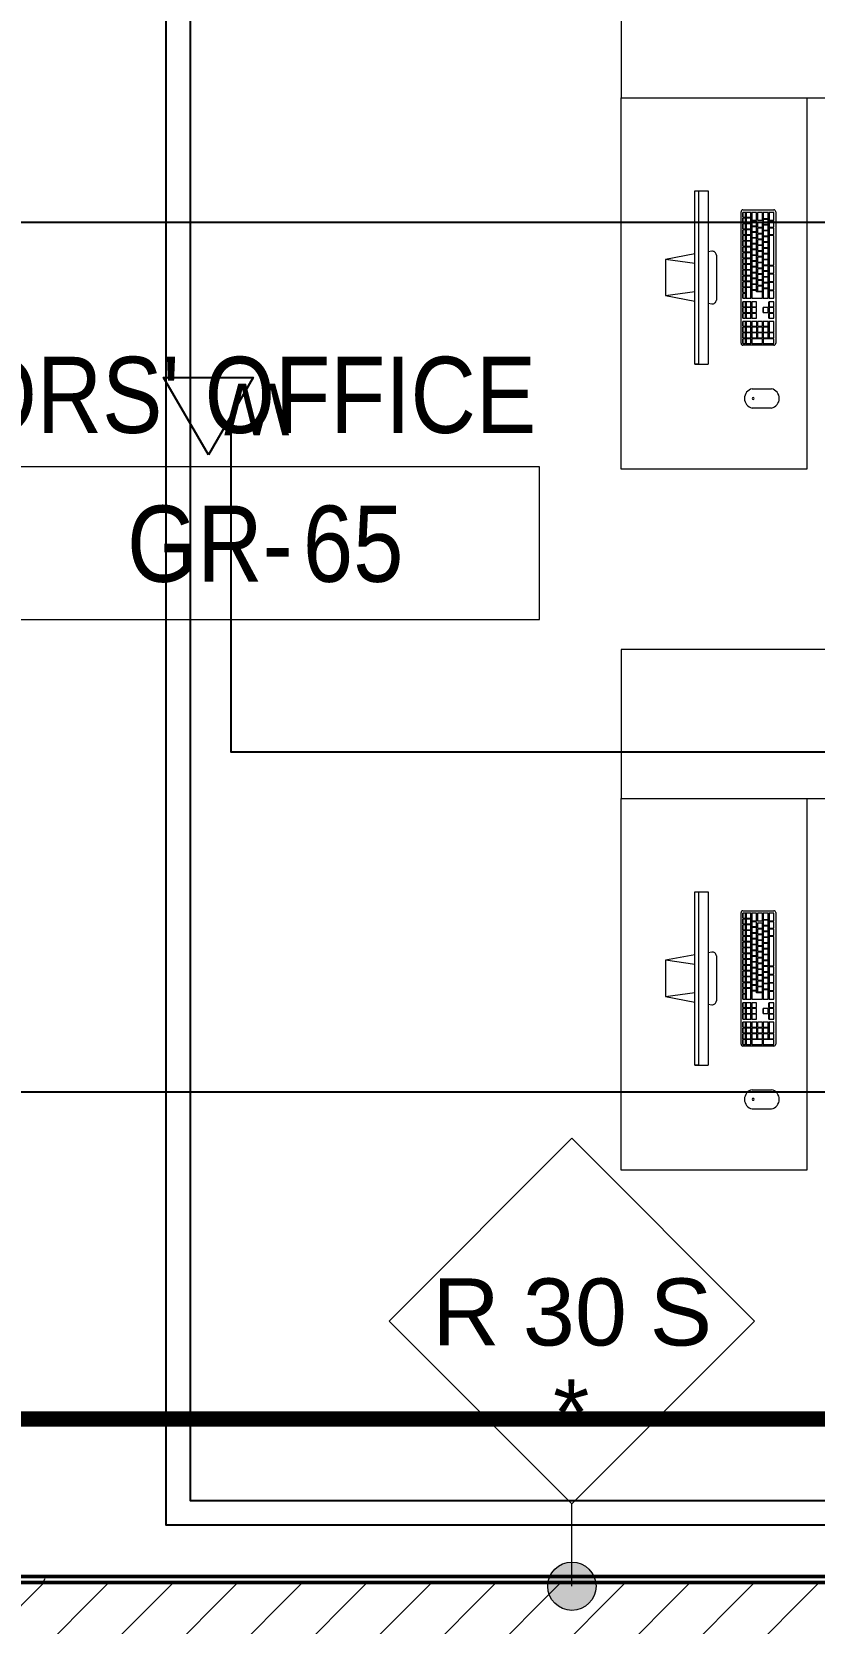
# Model space of a CAD drawing. Header units: millimetres. Extents: x -9358 to 257996, y -67499 to 9117.
# Drawn here: x 2670 to 5240, y -8241 to -3019 of the extents above; entities that cross this region are included whole.
import ezdxf

# ---------------------------------------------------------------- set-up
doc = ezdxf.new("R2010")
doc.units = ezdxf.units.MM
doc.header["$LTSCALE"] = 1000
for name, color, linetype, lineweight in [('A-FRN', 8, 'Continuous', 9), ('A-GEN-MOD', 8, 'Continuous', 9), ('A-ROM-NAM', 8, 'Continuous', 9), ('A-TYP-WAL', 8, 'Continuous', 0), ('A-WAL-CMU', 8, 'Continuous', 50), ('A-WAL-PAT-1', 8, 'Continuous', 9)]:
    doc.layers.add(name, color=color, linetype=linetype, lineweight=lineweight)
for name, color, linetype in [('CCTVNET', 6, 'Continuous'), ('DATANET', 4, 'Continuous'), ('F POINT AGN', 7, 'Continuous'), ('LC-T-OUTLET', 4, 'Continuous'), ('Route - rack2', 7, 'Continuous')]:
    doc.layers.add(name, color=color, linetype=linetype)
doc.styles.add('Arial_5', font='arial.ttf', dxfattribs={"width": 0.85, "height": 200})
doc.styles.add('Arial_8', font='arial.ttf', dxfattribs={"height": 220})

# ---------------------------------------------------------------- blocks, each defined once
blk = doc.blocks.new('M_Wall Tag - WALL TAG-12mm-1267109-01-Ground Floor Plan')
at = {"layer": 'A-TYP-WAL'}
for p, q in [((-6, 0), (0, 6)), ((0, 6), (6, 0)), ((-6, 0), (0, -6)), ((6, 0), (0, -6))]:
    blk.add_line(p, q, dxfattribs=at)
blk = doc.blocks.new('D-W')
at = {"color": 3, "elevation": 0}
blk.add_lwpolyline([(0, 254.5), (146.9, 0), (-146.9, 0), (0, 254.5)], dxfattribs=at)
at = {"layer": 'LC-T-OUTLET', "color": 2}
blk.add_attdef('W', (77.2, 236.3, 0), '', height=170, dxfattribs=at)
blk = doc.blocks.new('table61 - table-1749081-01-Ground Floor Furniture Plan')
at = {"layer": 'A-FRN'}
for p, q in [((-26643, 10318.7), (-27132, 10318.7)), ((-26643, 8904.4), (-26643, 10318.7)), ((-27132, 9709.1), (-27132, 8904.4)), ((-27132, 8904.4), (-26643, 8904.4))]:
    blk.add_line(p, q, dxfattribs=at)
blk = doc.blocks.new('2_Seat_computer_desk_11571 - 2_Seat_computer_desk_11571-761431-01-Ground Floor Furniture Plan')
at = {"layer": 'A-FRN'}
for p, q in [((441, 166.2), (416, 166.2)), ((416, 166.2), (416, 150.3)), ((441, 150.3), (441, 166.2)), ((465, 166.2), (444, 166.2)), ((444, 166.2), (444, 150.3)), ((465, 150.3), (465, 166.2)), ((489, 166.2), (468, 166.2)), ((468, 166.2), (468, 150.3)), ((489, 150.3), (489, 166.2)), ((589, 166.2), (492, 166.2)), ((492, 166.2), (492, 150.3)), ((589, 150.3), (589, 166.2)), ((592, 166.2), (592, 150.3)), ((616, 166.2), (592, 166.2)), ((616, 150.3), (616, 166.2)), ((619, 166.2), (619, 150.3)), ((643, 166.2), (619, 166.2)), ((643, 150.3), (643, 166.2)), ((646, 166.2), (646, 150.3)), ((670, 166.2), (646, 166.2)), ((670, 150.3), (670, 166.2)), ((673, 166.2), (673, 150.3)), ((698, 166.2), (673, 166.2)), ((698, 150.3), (698, 166.2)), ((725.5, 166.2), (709.5, 166.2)), ((709.5, 166.2), (709.5, 150.3)), ((725.5, 150.3), (725.5, 166.2)), ((744.5, 166.2), (728.5, 166.2)), ((728.5, 166.2), (728.5, 150.3)), ((744.5, 150.3), (744.5, 166.2)), ((763.5, 166.2), (747.5, 166.2)), ((747.5, 166.2), (747.5, 150.3)), ((763.5, 150.3), (763.5, 166.2)), ((773.8, 166.5), (773.8, 150.3)), ((808.8, 166.5), (773.8, 166.5)), ((808.8, 150.3), (808.8, 166.5)), ((811.8, 166.5), (811.8, 150.3)), ((827.8, 166.5), (811.8, 166.5)), ((827.8, 150.3), (827.8, 166.5)), ((830.8, 166.5), (830.8, 131.4)), ((846.8, 166.5), (830.8, 166.5)), ((846.8, 131.4), (846.8, 166.5)), ((416, 150.3), (441, 150.3)), ((416, 150.3), (416, 150)), ((441, 150), (416, 150)), ((436, 147.3), (416, 147.3)), ((416, 147.3), (416, 131.4)), ((416, 131.4), (436, 131.4)), ((416, 131.4), (416, 131.1)), ((436, 131.1), (416, 131.1)), ((441, 128.4), (416, 128.4)), ((416, 128.4), (416, 112.5)), ((416, 112.5), (441, 112.5)), ((416, 112.5), (416, 112.2)), ((441, 112.2), (416, 112.2)), ((441, 109.5), (416, 109.5)), ((416, 109.5), (416, 93.5)), ((436, 131.4), (436, 147.3)), ((436, 131.4), (436, 131.1)), ((455, 147.3), (439, 147.3)), ((439, 147.3), (439, 131.4)), ((439, 131.4), (455, 131.4)), ((439, 131.4), (439, 131.1)), ((455, 131.1), (439, 131.1)), ((441, 150.3), (441, 150)), ((441, 112.5), (441, 128.4)), ((441, 112.5), (441, 112.2)), ((441, 93.5), (441, 109.5)), ((444, 150.3), (465, 150.3)), ((444, 150.3), (444, 150)), ((465, 150), (444, 150)), ((460, 109.5), (444, 109.5)), ((444, 109.5), (444, 93.5)), ((465, 128.4), (449, 128.4)), ((449, 128.4), (449, 112.5)), ((449, 112.5), (465, 112.5)), ((449, 112.5), (449, 112.2)), ((465, 112.2), (449, 112.2)), ((455, 131.4), (455, 147.3)), ((455, 131.4), (455, 131.1)), ((474, 147.3), (458, 147.3)), ((458, 147.3), (458, 131.4)), ((458, 131.4), (474, 131.4)), ((458, 131.4), (458, 131.1)), ((474, 131.1), (458, 131.1)), ((460, 93.5), (460, 109.5)), ((479, 109.5), (463, 109.5)), ((463, 109.5), (463, 93.5)), ((465, 150.3), (465, 150)), ((465, 112.5), (465, 128.4)), ((465, 112.5), (465, 112.2)), ((468, 150.3), (489, 150.3)), ((468, 150.3), (468, 150)), ((489, 150), (468, 150)), ((484, 128.4), (468, 128.4)), ((468, 128.4), (468, 112.5)), ((468, 112.5), (484, 112.5)), ((468, 112.5), (468, 112.2)), ((484, 112.2), (468, 112.2)), ((474, 131.4), (474, 147.3)), ((474, 131.4), (474, 131.1)), ((493, 147.3), (477, 147.3)), ((477, 147.3), (477, 131.4)), ((477, 131.4), (493, 131.4)), ((477, 131.4), (477, 131.1)), ((493, 131.1), (477, 131.1)), ((479, 93.5), (479, 109.5)), ((498, 109.5), (482, 109.5)), ((482, 109.5), (482, 93.5)), ((484, 112.5), (484, 128.4)), ((484, 112.5), (484, 112.2)), ((503, 128.4), (487, 128.4)), ((487, 128.4), (487, 112.5)), ((487, 112.5), (503, 112.5)), ((487, 112.5), (487, 112.2)), ((503, 112.2), (487, 112.2)), ((489, 150.3), (489, 150)), ((492, 150.3), (589, 150.3)), ((492, 150.3), (492, 150)), ((589, 150), (492, 150)), ((493, 131.4), (493, 147.3)), ((493, 131.4), (493, 131.1)), ((512, 147.3), (496, 147.3)), ((496, 147.3), (496, 131.4)), ((496, 131.4), (512, 131.4)), ((496, 131.4), (496, 131.1)), ((512, 131.1), (496, 131.1)), ((498, 93.5), (498, 109.5)), ((517, 109.5), (501, 109.5)), ((501, 109.5), (501, 93.5)), ((503, 112.5), (503, 128.4)), ((503, 112.5), (503, 112.2)), ((522, 128.4), (506, 128.4)), ((506, 128.4), (506, 112.5)), ((506, 112.5), (522, 112.5)), ((506, 112.5), (506, 112.2)), ((522, 112.2), (506, 112.2)), ((512, 131.4), (512, 147.3)), ((512, 131.4), (512, 131.1)), ((531, 147.3), (515, 147.3)), ((515, 147.3), (515, 131.4)), ((515, 131.4), (531, 131.4)), ((515, 131.4), (515, 131.1)), ((531, 131.1), (515, 131.1)), ((517, 93.5), (517, 109.5)), ((536, 109.5), (520, 109.5)), ((520, 109.5), (520, 93.5)), ((522, 112.5), (522, 128.4)), ((522, 112.5), (522, 112.2)), ((541, 128.4), (525, 128.4)), ((525, 128.4), (525, 112.5)), ((525, 112.5), (541, 112.5)), ((525, 112.5), (525, 112.2)), ((541, 112.2), (525, 112.2)), ((531, 131.4), (531, 147.3)), ((531, 131.4), (531, 131.1)), ((550, 147.3), (534, 147.3)), ((534, 147.3), (534, 131.4)), ((534, 131.4), (550, 131.4)), ((534, 131.4), (534, 131.1)), ((550, 131.1), (534, 131.1)), ((536, 93.5), (536, 109.5)), ((555, 109.5), (539, 109.5)), ((539, 109.5), (539, 93.5)), ((541, 112.5), (541, 128.4)), ((541, 112.5), (541, 112.2)), ((560, 128.4), (544, 128.4)), ((544, 128.4), (544, 112.5)), ((544, 112.5), (560, 112.5)), ((544, 112.5), (544, 112.2)), ((560, 112.2), (544, 112.2)), ((550, 131.4), (550, 147.3)), ((550, 131.4), (550, 131.1)), ((569, 147.3), (553, 147.3)), ((553, 147.3), (553, 131.4)), ((553, 131.4), (569, 131.4)), ((553, 131.4), (553, 131.1)), ((569, 131.1), (553, 131.1)), ((555, 93.5), (555, 109.5)), ((574, 109.5), (558, 109.5)), ((558, 109.5), (558, 93.5)), ((560, 112.5), (560, 128.4)), ((560, 112.5), (560, 112.2)), ((579, 128.4), (563, 128.4)), ((563, 128.4), (563, 112.5)), ((563, 112.5), (579, 112.5)), ((563, 112.5), (563, 112.2)), ((579, 112.2), (563, 112.2)), ((569, 131.4), (569, 147.3)), ((569, 131.4), (569, 131.1)), ((588, 147.3), (572, 147.3)), ((572, 147.3), (572, 131.4)), ((572, 131.4), (588, 131.4)), ((572, 131.4), (572, 131.1)), ((588, 131.1), (572, 131.1)), ((574, 93.5), (574, 109.5)), ((593, 109.5), (577, 109.5)), ((577, 109.5), (577, 93.5)), ((579, 112.5), (579, 128.4)), ((579, 112.5), (579, 112.2)), ((598, 128.4), (582, 128.4)), ((582, 128.4), (582, 112.5)), ((582, 112.5), (598, 112.5)), ((582, 112.5), (582, 112.2)), ((598, 112.2), (582, 112.2)), ((588, 131.4), (588, 147.3)), ((588, 131.4), (588, 131.1)), ((589, 150.3), (589, 150)), ((607, 147.3), (591, 147.3)), ((591, 147.3), (591, 131.4)), ((591, 131.4), (607, 131.4)), ((591, 131.4), (591, 131.1)), ((607, 131.1), (591, 131.1)), ((592, 150.3), (616, 150.3)), ((592, 150.3), (592, 150)), ((616, 150), (592, 150)), ((593, 93.5), (593, 109.5)), ((612, 109.5), (596, 109.5)), ((596, 109.5), (596, 93.5)), ((598, 112.5), (598, 128.4)), ((598, 112.5), (598, 112.2)), ((617, 128.4), (601, 128.4)), ((601, 128.4), (601, 112.5)), ((601, 112.5), (617, 112.5)), ((601, 112.5), (601, 112.2)), ((617, 112.2), (601, 112.2)), ((607, 131.4), (607, 147.3)), ((607, 131.4), (607, 131.1)), ((626, 147.3), (610, 147.3)), ((610, 147.3), (610, 131.4)), ((610, 131.4), (626, 131.4)), ((610, 131.4), (610, 131.1)), ((626, 131.1), (610, 131.1)), ((612, 93.5), (612, 109.5)), ((631, 109.5), (615, 109.5)), ((615, 109.5), (615, 93.5)), ((616, 150.3), (616, 150)), ((617, 112.5), (617, 128.4)), ((617, 112.5), (617, 112.2)), ((619, 150.3), (643, 150.3)), ((619, 150.3), (619, 150)), ((643, 150), (619, 150)), ((636, 128.4), (620, 128.4)), ((620, 128.4), (620, 112.5)), ((620, 112.5), (636, 112.5)), ((620, 112.5), (620, 112.2)), ((636, 112.2), (620, 112.2)), ((626, 131.4), (626, 147.3)), ((626, 131.4), (626, 131.1)), ((645, 147.3), (629, 147.3)), ((629, 147.3), (629, 131.4)), ((629, 131.4), (645, 131.4)), ((629, 131.4), (629, 131.1)), ((645, 131.1), (629, 131.1)), ((631, 93.5), (631, 109.5)), ((650, 109.5), (634, 109.5)), ((634, 109.5), (634, 93.5)), ((636, 112.5), (636, 128.4)), ((636, 112.5), (636, 112.2)), ((655, 128.4), (639, 128.4)), ((639, 128.4), (639, 112.5)), ((639, 112.5), (655, 112.5)), ((639, 112.5), (639, 112.2)), ((655, 112.2), (639, 112.2)), ((643, 150.3), (643, 150)), ((645, 131.4), (645, 147.3)), ((645, 131.4), (645, 131.1)), ((646, 150.3), (670, 150.3)), ((646, 150.3), (646, 150)), ((670, 150), (646, 150)), ((664, 147.3), (648, 147.3)), ((648, 147.3), (648, 131.4)), ((648, 131.4), (664, 131.4)), ((648, 131.4), (648, 131.1)), ((664, 131.1), (648, 131.1)), ((650, 93.5), (650, 109.5)), ((669, 109.5), (653, 109.5)), ((653, 109.5), (653, 93.5)), ((655, 112.5), (655, 128.4)), ((655, 112.5), (655, 112.2)), ((674, 128.4), (658, 128.4)), ((658, 128.4), (658, 112.5)), ((658, 112.5), (674, 112.5)), ((658, 112.5), (658, 112.2)), ((674, 112.2), (658, 112.2)), ((664, 131.4), (664, 147.3)), ((664, 131.4), (664, 131.1)), ((698, 147.3), (667, 147.3)), ((667, 147.3), (667, 131.4)), ((667, 131.4), (698, 131.4)), ((667, 131.4), (667, 131.1)), ((698, 131.1), (667, 131.1)), ((669, 93.5), (669, 109.5)), ((670, 150.3), (670, 150)), ((672, 109.5), (672, 93.5)), ((677, 109.5), (672, 109.5)), ((673, 150.3), (698, 150.3)), ((673, 150.3), (673, 150)), ((698, 150), (673, 150)), ((674, 112.5), (674, 128.4)), ((674, 112.5), (674, 112.2)), ((698, 128.4), (677, 128.4)), ((677, 128.4), (677, 109.5)), ((698, 150.3), (698, 150)), ((698, 131.4), (698, 147.3)), ((698, 131.4), (698, 131.1)), ((698, 93.5), (698, 128.4)), ((709.5, 150.3), (725.5, 150.3)), ((709.5, 150), (709.5, 150.3)), ((725.5, 150), (709.5, 150)), ((725.5, 109.5), (709.5, 109.5)), ((709.5, 109.5), (709.5, 93.5)), ((725.5, 150.3), (725.5, 150)), ((725.5, 93.5), (725.5, 109.5)), ((728.5, 150.3), (744.5, 150.3)), ((728.5, 150), (728.5, 150.3)), ((744.5, 150), (728.5, 150)), ((744.5, 147.3), (728.5, 147.3)), ((728.5, 147.3), (728.5, 131.4)), ((728.5, 131.4), (744.5, 131.4)), ((728.5, 131.1), (728.5, 131.4)), ((744.5, 131.1), (728.5, 131.1)), ((744.5, 109.5), (728.5, 109.5)), ((728.5, 109.5), (728.5, 93.5)), ((744.5, 150.3), (744.5, 150)), ((744.5, 131.4), (744.5, 147.3)), ((744.5, 131.4), (744.5, 131.1)), ((744.5, 93.5), (744.5, 109.5)), ((747.5, 150.3), (763.5, 150.3)), ((747.5, 150.3), (747.5, 150)), ((763.5, 150), (747.5, 150)), ((763.5, 109.5), (747.5, 109.5)), ((747.5, 109.5), (747.5, 93.5)), ((763.5, 150), (763.5, 150.3)), ((763.5, 93.5), (763.5, 109.5)), ((773.8, 150.3), (808.8, 150.3)), ((773.8, 150.3), (773.8, 150)), ((808.8, 150), (773.8, 150)), ((773.8, 147.6), (773.8, 131.4)), ((789.8, 147.6), (773.8, 147.6)), ((773.8, 131.4), (789.8, 131.4)), ((773.8, 131.4), (773.8, 131.1)), ((789.8, 131.1), (773.8, 131.1)), ((773.8, 128.7), (773.8, 112.5)), ((789.8, 128.7), (773.8, 128.7)), ((773.8, 112.5), (789.8, 112.5)), ((773.8, 112.5), (773.8, 112.2)), ((789.8, 112.2), (773.8, 112.2)), ((773.8, 109.8), (773.8, 93.5)), ((789.8, 109.8), (773.8, 109.8)), ((789.8, 131.4), (789.8, 147.6)), ((789.8, 131.4), (789.8, 131.1)), ((789.8, 112.5), (789.8, 128.7)), ((789.8, 112.5), (789.8, 112.2)), ((789.8, 93.5), (789.8, 109.8)), ((792.8, 147.6), (792.8, 131.4)), ((808.8, 147.6), (792.8, 147.6)), ((792.8, 131.4), (808.8, 131.4)), ((792.8, 131.4), (792.8, 131.1)), ((808.8, 131.1), (792.8, 131.1)), ((792.8, 128.7), (792.8, 112.5)), ((808.8, 128.7), (792.8, 128.7)), ((792.8, 112.5), (808.8, 112.5)), ((792.8, 112.5), (792.8, 112.2)), ((808.8, 112.2), (792.8, 112.2)), ((792.8, 109.8), (792.8, 93.5)), ((808.8, 109.8), (792.8, 109.8)), ((808.8, 150.3), (808.8, 150)), ((808.8, 131.4), (808.8, 147.6)), ((808.8, 131.4), (808.8, 131.1)), ((808.8, 112.5), (808.8, 128.7)), ((808.8, 112.5), (808.8, 112.2)), ((808.8, 93.5), (808.8, 109.8)), ((811.8, 150.3), (827.8, 150.3)), ((811.8, 150.3), (811.8, 150)), ((827.8, 150), (811.8, 150)), ((811.8, 147.6), (811.8, 131.4)), ((827.8, 147.6), (811.8, 147.6)), ((811.8, 131.4), (827.8, 131.4)), ((811.8, 131.4), (811.8, 131.1)), ((827.8, 131.1), (811.8, 131.1)), ((811.8, 128.7), (811.8, 112.5)), ((827.8, 128.7), (811.8, 128.7)), ((811.8, 112.5), (827.8, 112.5)), ((811.8, 112.5), (811.8, 112.2)), ((827.8, 112.2), (811.8, 112.2)), ((811.8, 109.8), (811.8, 93.5)), ((827.8, 109.8), (811.8, 109.8)), ((827.8, 150.3), (827.8, 150)), ((827.8, 131.4), (827.8, 147.6)), ((827.8, 131.4), (827.8, 131.1)), ((827.8, 112.5), (827.8, 128.7)), ((827.8, 112.5), (827.8, 112.2)), ((827.8, 93.5), (827.8, 109.8)), ((830.8, 131.4), (846.8, 131.4)), ((830.8, 131.4), (830.8, 131.1)), ((846.8, 131.1), (830.8, 131.1)), ((830.8, 128.7), (830.8, 93.5)), ((846.8, 128.7), (830.8, 128.7)), ((846.8, 131.4), (846.8, 131.1)), ((846.8, 93.5), (846.8, 128.7)), ((416, 93.5), (441, 93.5)), ((416, 93.5), (416, 93.3)), ((441, 93.3), (416, 93.3)), ((432, 90.8), (416, 90.8)), ((416, 90.8), (416, 74.9)), ((416, 74.9), (432, 74.9)), ((416, 74.9), (416, 74.6)), ((432, 74.6), (416, 74.6)), ((432, 72.6), (416, 72.6)), ((416, 72.6), (416, 64.6)), ((416, 64.6), (432, 64.6)), ((416, 64.6), (416, 64.4)), ((432, 64.4), (416, 64.4)), ((432, 74.9), (432, 90.8)), ((432, 74.9), (432, 74.6)), ((432, 64.6), (432, 72.6)), ((432, 64.6), (432, 64.4)), ((451, 90.8), (435, 90.8)), ((435, 90.8), (435, 74.9)), ((435, 74.9), (451, 74.9)), ((435, 74.9), (435, 74.6)), ((451, 74.6), (435, 74.6)), ((451, 72.6), (435, 72.6)), ((435, 72.6), (435, 64.6)), ((435, 64.6), (451, 64.6)), ((435, 64.6), (435, 64.4)), ((451, 64.4), (435, 64.4)), ((441, 93.5), (441, 93.3)), ((444, 93.5), (460, 93.5)), ((444, 93.5), (444, 93.3)), ((460, 93.3), (444, 93.3)), ((451, 74.9), (451, 90.8)), ((451, 74.9), (451, 74.6)), ((451, 64.6), (451, 72.6)), ((451, 64.6), (451, 64.4)), ((470, 90.8), (454, 90.8)), ((454, 90.8), (454, 74.9)), ((454, 74.9), (470, 74.9)), ((454, 74.9), (454, 74.6)), ((470, 74.6), (454, 74.6)), ((470, 72.6), (454, 72.6)), ((454, 72.6), (454, 64.6)), ((454, 64.6), (470, 64.6)), ((454, 64.6), (454, 64.4)), ((470, 64.4), (454, 64.4)), ((460, 93.5), (460, 93.3)), ((463, 93.5), (479, 93.5)), ((463, 93.5), (463, 93.3)), ((479, 93.3), (463, 93.3)), ((470, 74.9), (470, 90.8)), ((470, 74.9), (470, 74.6)), ((470, 64.6), (470, 72.6)), ((470, 64.6), (470, 64.4)), ((489, 90.8), (473, 90.8)), ((473, 90.8), (473, 74.9)), ((473, 74.9), (489, 74.9)), ((473, 74.9), (473, 74.6)), ((489, 74.6), (473, 74.6)), ((489, 72.6), (473, 72.6)), ((473, 72.6), (473, 64.6)), ((473, 64.6), (489, 64.6)), ((473, 64.6), (473, 64.4)), ((489, 64.4), (473, 64.4)), ((479, 93.5), (479, 93.3)), ((482, 93.5), (498, 93.5)), ((482, 93.5), (482, 93.3)), ((498, 93.3), (482, 93.3)), ((489, 74.9), (489, 90.8)), ((489, 74.9), (489, 74.6)), ((489, 64.6), (489, 72.6)), ((489, 64.6), (489, 64.4)), ((508, 90.8), (492, 90.8)), ((492, 90.8), (492, 74.9)), ((492, 74.9), (508, 74.9)), ((492, 74.9), (492, 74.6)), ((508, 74.6), (492, 74.6)), ((508, 72.6), (492, 72.6)), ((492, 72.6), (492, 64.6)), ((492, 64.6), (508, 64.6)), ((492, 64.6), (492, 64.4)), ((508, 64.4), (492, 64.4)), ((498, 93.5), (498, 93.3)), ((501, 93.5), (517, 93.5)), ((501, 93.5), (501, 93.3)), ((517, 93.3), (501, 93.3)), ((508, 74.9), (508, 90.8)), ((508, 74.9), (508, 74.6)), ((508, 64.6), (508, 72.6)), ((508, 64.6), (508, 64.4)), ((527, 90.8), (511, 90.8)), ((511, 90.8), (511, 74.9)), ((511, 74.9), (527, 74.9)), ((511, 74.9), (511, 74.6)), ((527, 74.6), (511, 74.6)), ((527, 72.6), (511, 72.6)), ((511, 72.6), (511, 64.6)), ((511, 64.6), (527, 64.6)), ((511, 64.6), (511, 64.4)), ((527, 64.4), (511, 64.4)), ((517, 93.5), (517, 93.3)), ((520, 93.5), (536, 93.5)), ((520, 93.5), (520, 93.3)), ((536, 93.3), (520, 93.3)), ((527, 74.9), (527, 90.8)), ((527, 74.9), (527, 74.6)), ((527, 64.6), (527, 72.6)), ((527, 64.6), (527, 64.4)), ((546, 90.8), (530, 90.8)), ((530, 90.8), (530, 74.9)), ((530, 74.9), (546, 74.9)), ((530, 74.9), (530, 74.6)), ((546, 74.6), (530, 74.6)), ((546, 72.6), (530, 72.6)), ((530, 72.6), (530, 64.6)), ((530, 64.6), (546, 64.6)), ((530, 64.6), (530, 64.4)), ((546, 64.4), (530, 64.4)), ((536, 93.5), (536, 93.3)), ((539, 93.5), (555, 93.5)), ((539, 93.5), (539, 93.3)), ((555, 93.3), (539, 93.3)), ((546, 74.9), (546, 90.8)), ((546, 74.9), (546, 74.6)), ((546, 64.6), (546, 72.6)), ((546, 64.6), (546, 64.4)), ((565, 90.8), (549, 90.8)), ((549, 90.8), (549, 74.9)), ((549, 74.9), (565, 74.9)), ((549, 74.9), (549, 74.6)), ((565, 74.6), (549, 74.6)), ((565, 72.6), (549, 72.6)), ((549, 72.6), (549, 64.6)), ((549, 64.6), (565, 64.6)), ((549, 64.6), (549, 64.4)), ((565, 64.4), (549, 64.4)), ((555, 93.5), (555, 93.3)), ((558, 93.5), (574, 93.5)), ((558, 93.5), (558, 93.3)), ((574, 93.3), (558, 93.3)), ((565, 74.9), (565, 90.8)), ((565, 74.9), (565, 74.6)), ((565, 64.6), (565, 72.6)), ((565, 64.6), (565, 64.4)), ((584, 90.8), (568, 90.8)), ((568, 90.8), (568, 74.9)), ((568, 74.9), (584, 74.9)), ((568, 74.9), (568, 74.6)), ((584, 74.6), (568, 74.6)), ((584, 72.6), (568, 72.6)), ((568, 72.6), (568, 64.6)), ((568, 64.6), (584, 64.6)), ((568, 64.6), (568, 64.4)), ((584, 64.4), (568, 64.4)), ((574, 93.5), (574, 93.3)), ((577, 93.5), (593, 93.5)), ((577, 93.5), (577, 93.3)), ((593, 93.3), (577, 93.3)), ((584, 74.9), (584, 90.8)), ((584, 74.9), (584, 74.6)), ((584, 64.6), (584, 72.6)), ((584, 64.6), (584, 64.4)), ((603, 90.8), (587, 90.8)), ((587, 90.8), (587, 74.9)), ((587, 74.9), (603, 74.9)), ((587, 74.9), (587, 74.6)), ((603, 74.6), (587, 74.6)), ((603, 72.6), (587, 72.6)), ((587, 72.6), (587, 64.6)), ((587, 64.6), (603, 64.6)), ((587, 64.6), (587, 64.4)), ((603, 64.4), (587, 64.4)), ((593, 93.5), (593, 93.3)), ((596, 93.5), (612, 93.5)), ((596, 93.5), (596, 93.3)), ((612, 93.3), (596, 93.3)), ((603, 74.9), (603, 90.8)), ((603, 74.9), (603, 74.6)), ((603, 64.6), (603, 72.6)), ((603, 64.6), (603, 64.4)), ((622, 90.8), (606, 90.8)), ((606, 90.8), (606, 74.9)), ((606, 74.9), (622, 74.9)), ((606, 74.9), (606, 74.6)), ((622, 74.6), (606, 74.6)), ((622, 72.6), (606, 72.6)), ((606, 72.6), (606, 64.6)), ((606, 64.6), (622, 64.6)), ((606, 64.6), (606, 64.4)), ((622, 64.4), (606, 64.4)), ((612, 93.5), (612, 93.3)), ((615, 93.5), (631, 93.5)), ((615, 93.5), (615, 93.3)), ((631, 93.3), (615, 93.3)), ((622, 74.9), (622, 90.8)), ((622, 74.9), (622, 74.6)), ((622, 64.6), (622, 72.6)), ((622, 64.6), (622, 64.4)), ((641, 90.8), (625, 90.8)), ((625, 90.8), (625, 74.9)), ((625, 74.9), (641, 74.9)), ((625, 74.9), (625, 74.6)), ((641, 74.6), (625, 74.6)), ((641, 72.6), (625, 72.6)), ((625, 72.6), (625, 64.6)), ((625, 64.6), (641, 64.6)), ((625, 64.6), (625, 64.4)), ((641, 64.4), (625, 64.4)), ((631, 93.5), (631, 93.3)), ((634, 93.5), (650, 93.5)), ((634, 93.5), (634, 93.3)), ((650, 93.3), (634, 93.3)), ((641, 74.9), (641, 90.8)), ((641, 74.9), (641, 74.6)), ((641, 64.6), (641, 72.6)), ((641, 64.6), (641, 64.4)), ((660, 90.8), (644, 90.8)), ((644, 90.8), (644, 74.9)), ((644, 74.9), (660, 74.9)), ((644, 74.9), (644, 74.6)), ((660, 74.6), (644, 74.6)), ((660, 72.6), (644, 72.6)), ((644, 72.6), (644, 64.6)), ((644, 64.6), (660, 64.6)), ((644, 64.6), (644, 64.4)), ((660, 64.4), (644, 64.4)), ((650, 93.5), (650, 93.3)), ((653, 93.5), (669, 93.5)), ((653, 93.5), (653, 93.3)), ((669, 93.3), (653, 93.3)), ((660, 74.9), (660, 90.8)), ((660, 74.9), (660, 74.6)), ((660, 64.6), (660, 72.6)), ((660, 64.6), (660, 64.4)), ((663, 91.1), (663, 74.9)), ((698, 91.1), (663, 91.1)), ((663, 74.9), (698, 74.9)), ((663, 74.9), (663, 74.6)), ((698, 74.6), (663, 74.6)), ((679, 72.6), (663, 72.6)), ((663, 72.6), (663, 64.6)), ((663, 64.6), (679, 64.6)), ((663, 64.6), (663, 64.4)), ((679, 64.4), (663, 64.4)), ((669, 93.5), (669, 93.3)), ((672, 93.5), (698, 93.5)), ((672, 93.5), (672, 93.3)), ((698, 93.3), (672, 93.3)), ((679, 64.6), (679, 72.6)), ((679, 64.6), (679, 64.4)), ((698, 72.6), (682, 72.6)), ((682, 72.6), (682, 64.6)), ((682, 64.6), (698, 64.6)), ((682, 64.6), (682, 64.4)), ((698, 64.4), (682, 64.4)), ((698, 93.5), (698, 93.3)), ((698, 74.9), (698, 91.1)), ((698, 74.9), (698, 74.6)), ((698, 64.6), (698, 72.6)), ((698, 64.6), (698, 64.4)), ((709.5, 93.5), (725.5, 93.5)), ((709.5, 93.3), (709.5, 93.5)), ((725.5, 93.3), (709.5, 93.3)), ((709.5, 91.1), (709.5, 74.9)), ((725.5, 91.1), (709.5, 91.1)), ((709.5, 74.9), (725.5, 74.9)), ((709.5, 74.9), (709.5, 74.6)), ((725.5, 74.6), (709.5, 74.6)), ((725.5, 72.6), (709.5, 72.6)), ((709.5, 72.6), (709.5, 64.6)), ((709.5, 64.6), (725.5, 64.6)), ((709.5, 64.6), (709.5, 64.4)), ((725.5, 64.4), (709.5, 64.4)), ((725.5, 93.5), (725.5, 93.3)), ((725.5, 74.9), (725.5, 91.1)), ((725.5, 74.9), (725.5, 74.6)), ((725.5, 64.6), (725.5, 72.6)), ((725.5, 64.6), (725.5, 64.4)), ((728.5, 93.5), (744.5, 93.5)), ((728.5, 93.3), (728.5, 93.5)), ((744.5, 93.3), (728.5, 93.3)), ((728.5, 91.1), (728.5, 74.9)), ((744.5, 91.1), (728.5, 91.1)), ((728.5, 74.9), (744.5, 74.9)), ((728.5, 74.9), (728.5, 74.6)), ((744.5, 74.6), (728.5, 74.6)), ((744.5, 72.6), (728.5, 72.6)), ((728.5, 72.6), (728.5, 64.6)), ((728.5, 64.6), (744.5, 64.6)), ((728.5, 64.6), (728.5, 64.4)), ((744.5, 64.4), (728.5, 64.4)), ((744.5, 93.5), (744.5, 93.3)), ((744.5, 74.9), (744.5, 91.1)), ((744.5, 74.9), (744.5, 74.6)), ((744.5, 64.6), (744.5, 72.6)), ((744.5, 64.6), (744.5, 64.4)), ((747.5, 93.5), (763.5, 93.5)), ((747.5, 93.5), (747.5, 93.3)), ((763.5, 93.3), (747.5, 93.3)), ((747.5, 91.1), (747.5, 74.9)), ((763.5, 91.1), (747.5, 91.1)), ((747.5, 74.9), (763.5, 74.9)), ((747.5, 74.9), (747.5, 74.6)), ((763.5, 74.6), (747.5, 74.6)), ((763.5, 72.6), (747.5, 72.6)), ((747.5, 72.6), (747.5, 64.6)), ((747.5, 64.6), (763.5, 64.6)), ((747.5, 64.6), (747.5, 64.4)), ((763.5, 64.4), (747.5, 64.4)), ((763.5, 93.3), (763.5, 93.5)), ((763.5, 74.9), (763.5, 91.1)), ((763.5, 74.9), (763.5, 74.6)), ((763.5, 64.6), (763.5, 72.6)), ((763.5, 64.6), (763.5, 64.4)), ((773.8, 93.5), (789.8, 93.5)), ((773.8, 93.5), (773.8, 93.3)), ((789.8, 93.3), (773.8, 93.3)), ((773.8, 91.1), (773.8, 74.9)), ((789.8, 91.1), (773.8, 91.1)), ((773.8, 74.9), (789.8, 74.9)), ((773.8, 74.9), (773.8, 74.6)), ((789.8, 74.6), (773.8, 74.6)), ((789.8, 72.6), (773.8, 72.6)), ((773.8, 72.6), (773.8, 64.6)), ((773.8, 64.6), (789.8, 64.6)), ((773.8, 64.6), (773.8, 64.4)), ((789.8, 64.4), (773.8, 64.4)), ((789.8, 93.5), (789.8, 93.3)), ((789.8, 74.9), (789.8, 91.1)), ((789.8, 74.9), (789.8, 74.6)), ((789.8, 64.6), (789.8, 72.6)), ((789.8, 64.6), (789.8, 64.4)), ((792.8, 93.5), (808.8, 93.5)), ((792.8, 93.5), (792.8, 93.3)), ((808.8, 93.3), (792.8, 93.3)), ((792.8, 91.1), (792.8, 74.9)), ((808.8, 91.1), (792.8, 91.1)), ((792.8, 74.9), (808.8, 74.9)), ((792.8, 74.9), (792.8, 74.6)), ((808.8, 74.6), (792.8, 74.6)), ((808.8, 72.6), (792.8, 72.6)), ((792.8, 72.6), (792.8, 64.6)), ((792.8, 64.6), (808.8, 64.6)), ((792.8, 64.6), (792.8, 64.4)), ((808.8, 64.4), (792.8, 64.4)), ((808.8, 93.5), (808.8, 93.3)), ((808.8, 74.9), (808.8, 91.1)), ((808.8, 74.9), (808.8, 74.6)), ((808.8, 64.6), (808.8, 72.6)), ((808.8, 64.6), (808.8, 64.4)), ((811.8, 93.5), (827.8, 93.5)), ((811.8, 93.5), (811.8, 93.3)), ((827.8, 93.3), (811.8, 93.3)), ((811.8, 91.1), (811.8, 74.9)), ((827.8, 91.1), (811.8, 91.1)), ((811.8, 74.9), (827.8, 74.9)), ((811.8, 74.9), (811.8, 74.6)), ((827.8, 74.6), (811.8, 74.6)), ((827.8, 72.6), (811.8, 72.6)), ((811.8, 72.6), (811.8, 64.6)), ((811.8, 64.6), (827.8, 64.6)), ((811.8, 64.6), (811.8, 64.4)), ((827.8, 64.4), (811.8, 64.4)), ((827.8, 93.5), (827.8, 93.3)), ((827.8, 74.9), (827.8, 91.1)), ((827.8, 74.9), (827.8, 74.6)), ((827.8, 64.6), (827.8, 72.6)), ((827.8, 64.6), (827.8, 64.4)), ((830.8, 93.5), (846.8, 93.5)), ((830.8, 93.5), (830.8, 93.3)), ((846.8, 93.3), (830.8, 93.3)), ((830.8, 91.1), (830.8, 74.9)), ((846.8, 91.1), (830.8, 91.1)), ((830.8, 74.9), (846.8, 74.9)), ((830.8, 74.9), (830.8, 74.6)), ((846.8, 74.6), (830.8, 74.6)), ((846.8, 72.6), (830.8, 72.6)), ((830.8, 72.6), (830.8, 64.6)), ((830.8, 64.6), (846.8, 64.6)), ((830.8, 64.6), (830.8, 64.4)), ((846.8, 64.4), (830.8, 64.4)), ((846.8, 93.5), (846.8, 93.3)), ((846.8, 74.9), (846.8, 91.1)), ((846.8, 74.9), (846.8, 74.6)), ((846.8, 64.6), (846.8, 72.6)), ((846.8, 64.6), (846.8, 64.4)), ((345.4, -92.9), (345.4, -49.7)), ((345.4, -49.7), (914.3, -49.7)), ((543.6, -37.6), (545.7, -49.7)), ((556.1, -22.7), (703.6, -22.7)), ((714, -49.7), (716.1, -37.6)), ((914.3, -92.9), (914.3, -49.7)), ((345.4, -92.9), (345.4, -81.2)), ((345.4, -81.2), (914.3, -81.2)), ((914.3, -92.9), (345.4, -92.9)), ((914.3, -92.9), (345.4, -92.9)), ((552, -92.9), (570.4, -189.7)), ((583.7, -92.9), (570.4, -189.7)), ((689.3, -189.7), (676, -92.9)), ((689.3, -189.7), (707.7, -92.9)), ((914.3, -81.2), (914.3, -92.9)), ((570.4, -189.7), (689.3, -189.7))]:
    blk.add_line(p, q, dxfattribs=at)
for centre, radius, start, end in [((1026.7, 98.2), 3.16, 0, 180), ((1026.7, 98.2), 3.16, 180, 360), ((556.1, -35.4), 12.7, 90, 190), ((703.6, -35.4), 12.7, 350, 90)]:
    blk.add_arc(centre, radius, start, end, dxfattribs=at)
at = {"layer": 'A-GEN-MOD'}
for p, q in [((407.7, 64.7), (407.7, 165.9)), ((414, 172.2), (845.6, 172.2)), ((852, 165.9), (852, 64.7)), ((995, 95), (995, 158.5)), ((1058.5, 158.5), (1058.5, 95)), ((845.6, 58.4), (414, 58.4))]:
    blk.add_line(p, q, dxfattribs=at)
for centre, radius, start, end in [((414, 165.9), 6.35, 90, 180), ((845.6, 165.9), 6.35, 0, 90), ((1026.7, 151.4), 32.5, 12.6804, 167.3196), ((414, 64.7), 6.35, 180, 270), ((845.6, 64.7), 6.35, 270, 0), ((1026.7, 102.2), 32.5, 192.6804, 347.3196)]:
    blk.add_arc(centre, radius, start, end, dxfattribs=at)
blk = doc.blocks.new('Haworth_Worksurface_Reside-Rectangular2 - 60_ x 30_ 2-793662-01-Ground Floor Furniture Plan')
at = {"layer": 'A-FRN'}
for p, q in [((-609.6, 304.8), (609.6, 304.8)), ((-609.6, -304.8), (-609.6, 304.8)), ((609.6, 304.8), (609.6, -304.8)), ((609.6, -304.8), (-609.6, -304.8))]:
    blk.add_line(p, q, dxfattribs=at)
blk = doc.blocks.new('table62 - table-1749115-01-Ground Floor Furniture Plan')
at = {"layer": 'A-FRN'}
for p, q in [((-26643, 10318.7), (-27132, 10318.7)), ((-26643, 8904.4), (-26643, 10318.7)), ((-27132, 9709.1), (-27132, 8904.4)), ((-27132, 8904.4), (-26643, 8904.4))]:
    blk.add_line(p, q, dxfattribs=at)
blk = doc.blocks.new('M_Room Tag_Small - M_Room Tag_Small-919701-01-Ground Floor Furniture Plan')
at = {"layer": 'A-ROM-NAM'}
for p, q in [((9, 2.5), (-9, 2.5)), ((-9, 2.5), (-9, -2.5)), ((9, -2.5), (9, 2.5)), ((-9, -2.5), (9, -2.5))]:
    blk.add_line(p, q, dxfattribs=at)
blk = doc.blocks.new('G')
at = {"layer": 'A-WAL-PAT-1'}
h = blk.add_hatch(dxfattribs=at)
h.set_pattern_fill('FP_4', color=256, style=0, pattern_type=2)
h.set_pattern_definition([(45, (0, 0), (-106.066, 106.066), [])])
h.paths.add_polyline_path([(6840.3, -8260), (6840.3, -7960), (100, -7960), (100, -8260), (6740.3, -8260)], flags=0)
h = blk.add_hatch(dxfattribs=at)
h.set_pattern_fill('FP_2', color=256, style=0, pattern_type=2)
h.set_pattern_definition([(0, (0, 0), (812.8, 203.2), [33.528, -576.072, 33.528, -576.072, -3251.2]), (0, (0, 0), (812.8, 203.2), [-1219.2, 33.528, -1185.672, 33.528, -576.072, -1422.4]), (0, (0, 0), (812.8, 203.2), [-3048, 33.528, -372.872, 33.528, -982.472]), (120, (304.8, 101.6), (-582.3764, 602.3054), [33.528, -576.072, 33.528, -576.072, -3251.2]), (120, (304.8, 101.6), (-582.3764, 602.3054), [-1219.2, 33.528, -1185.672, 33.528, -576.072, -1422.4]), (120, (304.8, 101.6), (-582.3764, 602.3054), [-3048, 33.528, -372.872, 33.528, -982.472]), (240, (406.4, 508), (-230.4236, -805.5054), [33.528, -576.072, 33.528, -576.072, -3251.2]), (240, (406.4, 508), (-230.4236, -805.5054), [-1219.2, 33.528, -1185.672, 33.528, -576.072, -1422.4]), (240, (406.4, 508), (-230.4236, -805.5054), [-3048, 33.528, -372.872, 33.528, -982.472])])
h.paths.add_polyline_path([(6860.3, -7960), (6860.3, -7940), (6360, -7940), (6360, -7960), (6840.3, -7960)], flags=0)
h.paths.add_polyline_path([(2099.6, -7960), (6240, -7960), (6240, -7940), (120, -7940), (120, -7960), (1116.5, -7960)], flags=0)
at = {"layer": 'A-WAL-CMU'}
for p, q in [((6220, -7960), (100, -7960)), ((6220, -7940), (120, -7940))]:
    blk.add_line(p, q, dxfattribs=at)
at = {"layer": 'A-FRN'}
for name, p, rotation in [('table61 - table-1749081-01-Ground Floor Furniture Plan', (14925, 24044.7), 89.99999999999991), ('Haworth_Worksurface_Reside-Rectangular2 - 60_ x 30_ 2-793662-01-Ground Floor Furniture Plan', (4911.1, -3697), 90.00000000004076), ('2_Seat_computer_desk_11571 - 2_Seat_computer_desk_11571-761431-01-Ground Floor Furniture Plan', (4941.1, -3047.4), 269.9999999999609), ('table62 - table-1749115-01-Ground Floor Furniture Plan', (14925, 21744.7), 89.99999999999991), ('Haworth_Worksurface_Reside-Rectangular2 - 60_ x 30_ 2-793662-01-Ground Floor Furniture Plan', (4911.1, -5997), 90.00000000004076), ('2_Seat_computer_desk_11571 - 2_Seat_computer_desk_11571-761431-01-Ground Floor Furniture Plan', (4941.1, -5347.4), 269.9999999999609)]:
    blk.add_blockref(name, p, dxfattribs=dict(at, rotation=rotation))
at = {"layer": 'A-ROM-NAM', "xscale": 99.99999999999991, "yscale": 99.99999999999991, "zscale": 99.99999999999991}
blk.add_blockref('M_Room Tag_Small - M_Room Tag_Small-919701-01-Ground Floor Furniture Plan', (3437.8, -4548.9), dxfattribs=at)
at = {"layer": 'A-ROM-NAM', "char_height": 250, "attachment_point": 1, "style": 'Arial_5'}
for s, insert, width in [("DRS' OFFICE", (2472.2, -3937.3), 2373.797), ('GR-', (2982.9, -4425.7), 699.873), ('65', (3560.4, -4425.7), 418.481)]:
    blk.add_mtext(s, dxfattribs=dict(at, insert=insert, width=width))
blk = doc.blocks.new('RACK 2- ROUTE .')
at = {"layer": 'F POINT AGN', "color": 1, "const_width": 50}
blk.add_lwpolyline([(7717, -19446), (7717, -13583), (5863, -13583), (5863, -15682), (561, -15682), (561, -13123), (7602, -13123), (7602, -7571), (1136, -7571), (1136, -709), (5502, -709), (5502, -7372), (7110, -7372), (7110, -841), (10508, -841)], dxfattribs=at)

msp = doc.modelspace()

# ---------------------------------------------------------------- block references
msp.add_blockref('G', (0, -148.1))

# ---------------------------------------------------------------- next in the draw order: hatches: boundary and pattern name
at = {"layer": 'A-TYP-WAL'}
h = msp.add_hatch(color=256, dxfattribs=at)
edge = h.paths.add_edge_path(flags=0)
edge.add_arc((4444, -8120), 79.4, 0, 360)

# ---------------------------------------------------------------- next in the draw order: linework, layer by layer
msp.add_line((4444, -8120), (4444, -7850), dxfattribs=at)
msp.add_circle((4444, -8120), 79.4, dxfattribs=at)
at = {"layer": 'CCTVNET', "color": 3}
for points in [[(1137.6, 1690.4), (3190, 1690.4), (3190, -7839.1), (8599.1, -7839.1), (8620.5, -12364.9)], [(-457.6, -153.4), (-457.6, -674.1), (3110, -674.1), (3110, -7919.1), (8519.4, -7919.1), (8540.5, -12365.3)]]:
    msp.add_lwpolyline(points, dxfattribs=at)
at = {"layer": 'DATANET', "color": 3}
for points in [[(247.2, -3385.5), (247.2, -3643.1), (8196, -3643.1), (8196, -4938.1)], [(247.2, -6239.5), (247.2, -6497.1), (8185, -6497.1)]]:
    msp.add_lwpolyline(points, dxfattribs=at)
at = {"layer": 'DATANET', "color": 3, "ltscale": 50, "elevation": 0}
msp.add_lwpolyline([(3323.5, -4280.3), (3323.5, -5382.1), (8185, -5382.1)], dxfattribs=at)

# ---------------------------------------------------------------- next in the draw order: block references
at = {"layer": 'A-TYP-WAL', "xscale": 99.99999999999991, "yscale": 99.99999999999991, "zscale": 99.99999999999991}
msp.add_blockref('M_Wall Tag - WALL TAG-12mm-1267109-01-Ground Floor Plan', (4444, -7250), dxfattribs=at)
at = {"layer": 'DATANET', "color": 3}
ref = msp.add_blockref('D-W', (3250, -4153.1), dxfattribs=dict(at, rotation=180))
ref.add_attrib('W', 'W', (3516, -4173.1), dxfattribs={"layer": 'LC-T-OUTLET', "color": 3, "height": 170, "rotation": 180})
at = {"layer": 'Route - rack2', "color": 1}
msp.add_blockref('RACK 2- ROUTE .', (0, 0), dxfattribs=at)

# ---------------------------------------------------------------- next in the draw order: texts
at = {"layer": 'A-TYP-WAL', "char_height": 220, "attachment_point": 1, "style": 'Arial_8'}
for s, insert, width in [('R ', (3985.1, -7110), 360.759), ('30 ', (4282.8, -7110), 505.063), ('S', (4699.5, -7110), 240.506), ('*', (4382, -7440.7), 144.304)]:
    msp.add_mtext(s, dxfattribs=dict(at, insert=insert, width=width))

doc.saveas('drawing.dxf')
